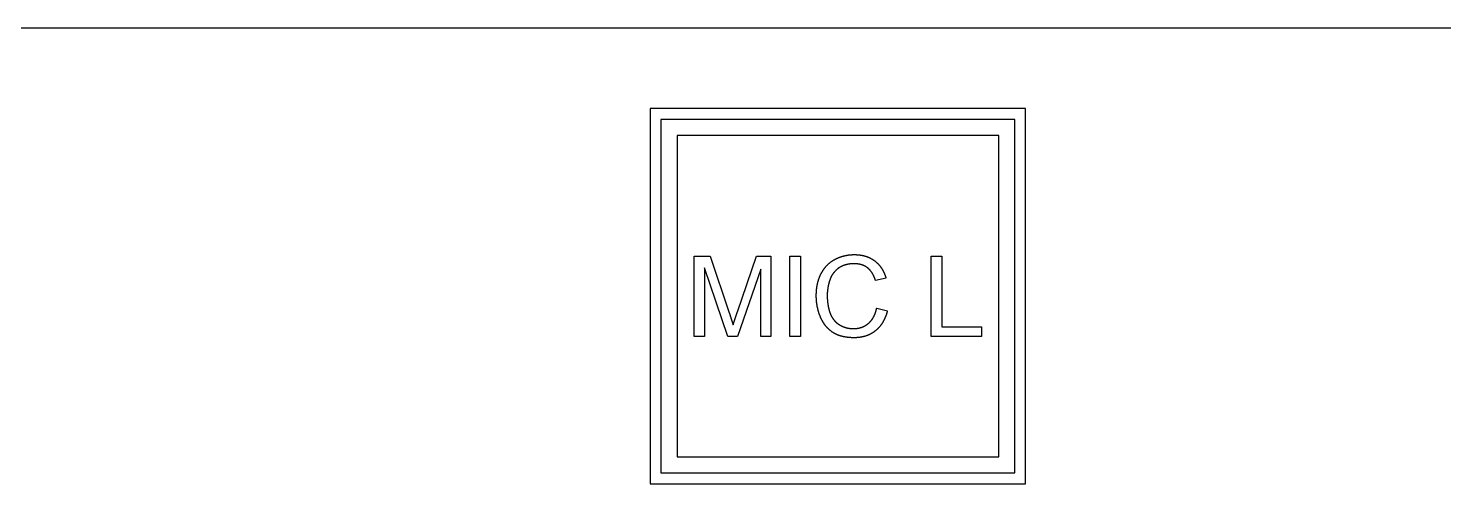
# Model space of a CAD drawing. Extents: x -115 to 95, y -60 to 60.
# Drawn here: x -30.2 to 22.6, y 43 to 60 of the extents above; entities that cross this region are included whole.
import ezdxf

# ---------------------------------------------------------------- set-up
doc = ezdxf.new("R2010")
doc.units = 0
doc.layers.add('CUT', color=1, linetype='Continuous')
doc.layers.add('ENGRAVE', color=5, linetype='Continuous')

msp = doc.modelspace()

# ---------------------------------------------------------------- linework, layer by layer
at = {"layer": 'CUT', "color": 1}
msp.add_lwpolyline([(83, 60), (-103, 60)], dxfattribs=at)
at = {"layer": 'ENGRAVE', "color": 5}
for points in [[(7, 57), (-7, 57), (-7, 43), (7, 43), (7, 57)], [(6.6, 56.6), (-6.6, 56.6), (-6.6, 43.4), (6.6, 43.4), (6.6, 56.6)]]:
    msp.add_lwpolyline(points, close=True, dxfattribs=at)
for points in [[(6, 56), (-6, 56)], [(-6, 56), (-6, 44)], [(6, 44), (6, 56)], [(-5.358, 48.5), (-5.358, 51.5)], [(-5.358, 51.5), (-4.761, 51.5)], [(-4.761, 51.5), (-4.051, 49.376)], [(-3.748, 49.413), (-3.03, 51.5)], [(-3.03, 51.5), (-2.496, 51.5)], [(-2.496, 51.5), (-2.496, 48.5)], [(-1.788, 48.5), (-1.788, 51.5)], [(-1.788, 51.5), (-1.391, 51.5)], [(-1.391, 51.5), (-1.391, 48.5)], [(-0.627, 50.839), (-0.621, 50.85), (-0.615, 50.861), (-0.61, 50.872), (-0.604, 50.883), (-0.597, 50.894), (-0.591, 50.905), (-0.585, 50.915), (-0.579, 50.926), (-0.572, 50.936), (-0.566, 50.947), (-0.559, 50.957), (-0.553, 50.967), (-0.546, 50.977), (-0.539, 50.987), (-0.532, 50.997), (-0.525, 51.007), (-0.518, 51.017), (-0.511, 51.026), (-0.504, 51.036), (-0.497, 51.045), (-0.489, 51.055), (-0.482, 51.064), (-0.475, 51.073), (-0.467, 51.083), (-0.459, 51.092), (-0.452, 51.101), (-0.444, 51.11), (-0.436, 51.118), (-0.428, 51.127), (-0.42, 51.136), (-0.412, 51.144), (-0.404, 51.153), (-0.396, 51.161), (-0.388, 51.169), (-0.38, 51.176), (-0.372, 51.184), (-0.364, 51.192), (-0.356, 51.199), (-0.347, 51.207), (-0.339, 51.214), (-0.331, 51.222), (-0.322, 51.229), (-0.313, 51.236), (-0.305, 51.243), (-0.296, 51.25), (-0.287, 51.257), (-0.279, 51.264), (-0.27, 51.271), (-0.261, 51.278), (-0.252, 51.284), (-0.242, 51.291), (-0.233, 51.297), (-0.224, 51.304), (-0.215, 51.31), (-0.205, 51.316), (-0.196, 51.323), (-0.186, 51.329), (-0.177, 51.335), (-0.167, 51.341), (-0.157, 51.346), (-0.147, 51.352), (-0.138, 51.358), (-0.128, 51.363), (-0.118, 51.369)], [(-0.118, 51.369), (-0.108, 51.374), (-0.097, 51.38), (-0.087, 51.385), (-0.077, 51.391), (-0.067, 51.396), (-0.056, 51.401), (-0.046, 51.406), (-0.036, 51.411), (-0.025, 51.416), (-0.015, 51.42), (-0.005, 51.425), (0.006, 51.43), (0.016, 51.434), (0.027, 51.438), (0.037, 51.443), (0.048, 51.447), (0.059, 51.451), (0.069, 51.455), (0.08, 51.459), (0.091, 51.463), (0.101, 51.467), (0.112, 51.471), (0.123, 51.474), (0.134, 51.478), (0.145, 51.481), (0.156, 51.485), (0.166, 51.488), (0.177, 51.491), (0.188, 51.494), (0.199, 51.497), (0.21, 51.5), (0.221, 51.503), (0.233, 51.506), (0.245, 51.509), (0.256, 51.512), (0.268, 51.515), (0.28, 51.517), (0.292, 51.52), (0.304, 51.522), (0.316, 51.524), (0.327, 51.526), (0.339, 51.529), (0.351, 51.531), (0.363, 51.533), (0.375, 51.534), (0.388, 51.536), (0.4, 51.538), (0.412, 51.539), (0.424, 51.541), (0.436, 51.542), (0.448, 51.543), (0.461, 51.544), (0.473, 51.546), (0.485, 51.546), (0.498, 51.547), (0.51, 51.548), (0.523, 51.549), (0.535, 51.549), (0.548, 51.55), (0.56, 51.55), (0.573, 51.551), (0.586, 51.551), (0.598, 51.551), (0.611, 51.551)], [(0.611, 51.551), (0.626, 51.551), (0.641, 51.551), (0.656, 51.551), (0.671, 51.55), (0.686, 51.55), (0.701, 51.549), (0.715, 51.548), (0.73, 51.547), (0.744, 51.546), (0.759, 51.545), (0.773, 51.543), (0.787, 51.542), (0.802, 51.54), (0.816, 51.538), (0.83, 51.536), (0.844, 51.534), (0.857, 51.532), (0.871, 51.53), (0.885, 51.528), (0.899, 51.525), (0.912, 51.522), (0.926, 51.52), (0.939, 51.517), (0.952, 51.514), (0.965, 51.51), (0.978, 51.507), (0.991, 51.504), (1.004, 51.5), (1.018, 51.496), (1.031, 51.492), (1.043, 51.488), (1.056, 51.484), (1.067, 51.48), (1.077, 51.477), (1.088, 51.473), (1.098, 51.469), (1.108, 51.465), (1.119, 51.461), (1.129, 51.457), (1.139, 51.453), (1.15, 51.448), (1.16, 51.444), (1.17, 51.439), (1.18, 51.435), (1.19, 51.43), (1.2, 51.425), (1.21, 51.42), (1.219, 51.415), (1.229, 51.41), (1.239, 51.405), (1.248, 51.4), (1.258, 51.394), (1.267, 51.389), (1.277, 51.383), (1.286, 51.377), (1.296, 51.372), (1.305, 51.366), (1.314, 51.36), (1.323, 51.354), (1.332, 51.348), (1.341, 51.341), (1.35, 51.335), (1.359, 51.328), (1.368, 51.322)], [(1.368, 51.322), (1.377, 51.315), (1.386, 51.308), (1.395, 51.301), (1.403, 51.294), (1.412, 51.287), (1.421, 51.28), (1.429, 51.273), (1.438, 51.266), (1.446, 51.258), (1.454, 51.251), (1.462, 51.243), (1.47, 51.235), (1.478, 51.228), (1.486, 51.22), (1.494, 51.212), (1.502, 51.204), (1.51, 51.196), (1.517, 51.188), (1.525, 51.18), (1.532, 51.171), (1.54, 51.163), (1.547, 51.155), (1.554, 51.146), (1.561, 51.137), (1.568, 51.129), (1.575, 51.12), (1.582, 51.111), (1.589, 51.102), (1.595, 51.093), (1.602, 51.084), (1.609, 51.075), (1.615, 51.066), (1.622, 51.055), (1.629, 51.045), (1.636, 51.034), (1.644, 51.023), (1.65, 51.012), (1.657, 51.001), (1.664, 50.99), (1.67, 50.978), (1.677, 50.967), (1.683, 50.956), (1.689, 50.944), (1.695, 50.932), (1.701, 50.921), (1.707, 50.909), (1.713, 50.897), (1.719, 50.885), (1.724, 50.872), (1.73, 50.86), (1.735, 50.848), (1.74, 50.835), (1.745, 50.823), (1.751, 50.81), (1.756, 50.797), (1.76, 50.784), (1.765, 50.771), (1.77, 50.758), (1.774, 50.745), (1.779, 50.732), (1.783, 50.718), (1.787, 50.705), (1.792, 50.691), (1.796, 50.677)], [(3.484, 48.5), (3.484, 51.5)], [(3.484, 51.5), (3.881, 51.5)], [(3.881, 51.5), (3.881, 48.854)], [(-4.108, 48.5), (-4.976, 51.054)], [(-4.976, 51.054), (-4.976, 48.5)], [(-2.878, 51.011), (-3.75, 48.5)], [(-2.878, 48.5), (-2.878, 51.011)], [(-0.805, 50.023), (-0.805, 50.038), (-0.805, 50.054), (-0.805, 50.07), (-0.804, 50.086), (-0.804, 50.102), (-0.803, 50.117), (-0.803, 50.133), (-0.802, 50.148), (-0.801, 50.163), (-0.8, 50.179), (-0.799, 50.194), (-0.798, 50.209), (-0.797, 50.224), (-0.795, 50.239), (-0.794, 50.254), (-0.792, 50.269), (-0.79, 50.284), (-0.789, 50.299), (-0.787, 50.313), (-0.785, 50.328), (-0.782, 50.342), (-0.78, 50.357), (-0.778, 50.371), (-0.775, 50.386), (-0.773, 50.4), (-0.77, 50.414), (-0.768, 50.428), (-0.765, 50.442), (-0.762, 50.457), (-0.759, 50.471), (-0.755, 50.485), (-0.752, 50.498), (-0.749, 50.51), (-0.746, 50.521), (-0.744, 50.532), (-0.741, 50.543), (-0.738, 50.554), (-0.735, 50.565), (-0.731, 50.577), (-0.728, 50.588), (-0.725, 50.599), (-0.721, 50.61), (-0.718, 50.621), (-0.714, 50.632), (-0.71, 50.642), (-0.707, 50.653), (-0.703, 50.664), (-0.699, 50.675), (-0.695, 50.685), (-0.691, 50.696), (-0.687, 50.706), (-0.683, 50.717), (-0.679, 50.727), (-0.674, 50.738), (-0.67, 50.748), (-0.665, 50.758), (-0.661, 50.769), (-0.656, 50.779), (-0.652, 50.789), (-0.647, 50.799), (-0.642, 50.809), (-0.637, 50.819), (-0.632, 50.829), (-0.627, 50.839)], [(0.024, 51.046), (0.017, 51.041), (0.01, 51.035), (0.003, 51.03), (-0.004, 51.025), (-0.011, 51.02), (-0.018, 51.014), (-0.025, 51.009), (-0.031, 51.003), (-0.038, 50.998), (-0.044, 50.992), (-0.051, 50.987), (-0.057, 50.981), (-0.063, 50.975), (-0.069, 50.969), (-0.076, 50.963), (-0.082, 50.958), (-0.088, 50.952), (-0.094, 50.946), (-0.099, 50.939), (-0.105, 50.933), (-0.111, 50.927), (-0.117, 50.921), (-0.122, 50.915), (-0.128, 50.908), (-0.134, 50.902), (-0.139, 50.895), (-0.144, 50.889), (-0.15, 50.882), (-0.155, 50.876), (-0.16, 50.869), (-0.165, 50.862), (-0.17, 50.856), (-0.175, 50.849), (-0.181, 50.841), (-0.186, 50.834), (-0.191, 50.827), (-0.196, 50.82), (-0.2, 50.812), (-0.205, 50.805), (-0.21, 50.797), (-0.214, 50.79), (-0.219, 50.782), (-0.224, 50.774), (-0.228, 50.767), (-0.232, 50.759), (-0.237, 50.751), (-0.241, 50.743), (-0.245, 50.735), (-0.249, 50.727), (-0.253, 50.719), (-0.257, 50.711), (-0.261, 50.703), (-0.265, 50.694), (-0.268, 50.686), (-0.272, 50.678), (-0.276, 50.669), (-0.279, 50.661), (-0.283, 50.652), (-0.286, 50.644), (-0.289, 50.635), (-0.293, 50.626), (-0.296, 50.617), (-0.299, 50.608), (-0.302, 50.6)], [(0.603, 51.211), (0.591, 51.211), (0.579, 51.211), (0.567, 51.211), (0.556, 51.211), (0.544, 51.21), (0.533, 51.21), (0.521, 51.209), (0.51, 51.208), (0.499, 51.208), (0.488, 51.207), (0.477, 51.206), (0.465, 51.204), (0.454, 51.203), (0.444, 51.202), (0.433, 51.201), (0.422, 51.199), (0.411, 51.197), (0.4, 51.196), (0.39, 51.194), (0.379, 51.192), (0.369, 51.19), (0.358, 51.188), (0.348, 51.186), (0.338, 51.184), (0.328, 51.181), (0.318, 51.179), (0.307, 51.176), (0.297, 51.173), (0.287, 51.171), (0.277, 51.168), (0.267, 51.165), (0.258, 51.162), (0.249, 51.159), (0.241, 51.156), (0.234, 51.154), (0.226, 51.151), (0.218, 51.148), (0.211, 51.145), (0.203, 51.142), (0.195, 51.139), (0.187, 51.136), (0.18, 51.133), (0.172, 51.13), (0.165, 51.126), (0.157, 51.123), (0.15, 51.119), (0.142, 51.116), (0.135, 51.112), (0.128, 51.109), (0.12, 51.105), (0.113, 51.101), (0.106, 51.097), (0.099, 51.093), (0.092, 51.089), (0.085, 51.085), (0.078, 51.081), (0.071, 51.077), (0.064, 51.073), (0.057, 51.068), (0.05, 51.064), (0.044, 51.059), (0.037, 51.055), (0.03, 51.05), (0.024, 51.046)], [(1.102, 51.062), (1.096, 51.066), (1.091, 51.07), (1.085, 51.074), (1.079, 51.078), (1.073, 51.082), (1.068, 51.086), (1.062, 51.09), (1.056, 51.094), (1.05, 51.098), (1.044, 51.101), (1.038, 51.105), (1.032, 51.108), (1.026, 51.112), (1.019, 51.115), (1.013, 51.119), (1.007, 51.122), (1.001, 51.125), (0.994, 51.128), (0.988, 51.132), (0.982, 51.135), (0.975, 51.138), (0.969, 51.141), (0.962, 51.143), (0.956, 51.146), (0.949, 51.149), (0.942, 51.152), (0.935, 51.154), (0.929, 51.157), (0.922, 51.159), (0.916, 51.162), (0.909, 51.164), (0.901, 51.167), (0.894, 51.169), (0.885, 51.172), (0.876, 51.175), (0.867, 51.177), (0.859, 51.18), (0.85, 51.182), (0.841, 51.184), (0.833, 51.186), (0.824, 51.188), (0.815, 51.19), (0.806, 51.192), (0.797, 51.194), (0.787, 51.196), (0.778, 51.197), (0.769, 51.199), (0.76, 51.2), (0.75, 51.202), (0.741, 51.203), (0.731, 51.204), (0.722, 51.205), (0.712, 51.206), (0.703, 51.207), (0.693, 51.208), (0.683, 51.209), (0.673, 51.209), (0.663, 51.21), (0.653, 51.21), (0.643, 51.211), (0.633, 51.211), (0.623, 51.211), (0.613, 51.211), (0.603, 51.211)], [(1.405, 50.585), (1.401, 50.597), (1.397, 50.609), (1.393, 50.62), (1.389, 50.632), (1.385, 50.643), (1.381, 50.654), (1.377, 50.666), (1.373, 50.677), (1.368, 50.687), (1.364, 50.698), (1.359, 50.709), (1.355, 50.719), (1.35, 50.73), (1.346, 50.74), (1.341, 50.75), (1.336, 50.76), (1.332, 50.77), (1.327, 50.78), (1.322, 50.79), (1.317, 50.799), (1.312, 50.809), (1.307, 50.818), (1.301, 50.828), (1.296, 50.837), (1.291, 50.845), (1.286, 50.854), (1.28, 50.863), (1.275, 50.872), (1.269, 50.881), (1.263, 50.89), (1.257, 50.898), (1.252, 50.905), (1.247, 50.912), (1.243, 50.918), (1.239, 50.923), (1.235, 50.928), (1.231, 50.934), (1.227, 50.939), (1.222, 50.945), (1.218, 50.95), (1.213, 50.956), (1.209, 50.961), (1.204, 50.966), (1.2, 50.971), (1.195, 50.977), (1.19, 50.982), (1.186, 50.987), (1.181, 50.992), (1.176, 50.996), (1.172, 51.001), (1.167, 51.006), (1.162, 51.011), (1.157, 51.015), (1.152, 51.02), (1.148, 51.024), (1.143, 51.029), (1.138, 51.033), (1.133, 51.037), (1.128, 51.042), (1.123, 51.046), (1.117, 51.05), (1.112, 51.054), (1.107, 51.058), (1.102, 51.062)], [(-0.302, 50.6), (-0.305, 50.591), (-0.308, 50.582), (-0.31, 50.574), (-0.313, 50.565), (-0.316, 50.556), (-0.319, 50.548), (-0.321, 50.539), (-0.324, 50.53), (-0.326, 50.521), (-0.329, 50.513), (-0.331, 50.504), (-0.334, 50.495), (-0.336, 50.486), (-0.338, 50.478), (-0.341, 50.469), (-0.343, 50.46), (-0.345, 50.451), (-0.347, 50.442), (-0.349, 50.434), (-0.351, 50.425), (-0.353, 50.416), (-0.355, 50.407), (-0.357, 50.398), (-0.359, 50.389), (-0.361, 50.38), (-0.363, 50.372), (-0.364, 50.363), (-0.366, 50.354), (-0.368, 50.345), (-0.369, 50.336), (-0.371, 50.327), (-0.372, 50.318), (-0.374, 50.309), (-0.375, 50.3), (-0.376, 50.291), (-0.378, 50.282), (-0.379, 50.273), (-0.38, 50.264), (-0.381, 50.255), (-0.383, 50.246), (-0.384, 50.236), (-0.385, 50.227), (-0.386, 50.218), (-0.387, 50.209), (-0.388, 50.2), (-0.388, 50.191), (-0.389, 50.182), (-0.39, 50.172), (-0.391, 50.163), (-0.391, 50.154), (-0.392, 50.145), (-0.393, 50.136), (-0.393, 50.127), (-0.394, 50.117), (-0.394, 50.108), (-0.394, 50.099), (-0.395, 50.09), (-0.395, 50.08), (-0.395, 50.071), (-0.396, 50.062), (-0.396, 50.052), (-0.396, 50.043), (-0.396, 50.034), (-0.396, 50.025)], [(1.796, 50.677), (1.405, 50.585)], [(-0.648, 49.218), (-0.652, 49.23), (-0.657, 49.241), (-0.662, 49.253), (-0.666, 49.264), (-0.671, 49.275), (-0.675, 49.287), (-0.679, 49.299), (-0.684, 49.31), (-0.688, 49.322), (-0.692, 49.333), (-0.696, 49.345), (-0.7, 49.357), (-0.704, 49.368), (-0.708, 49.38), (-0.711, 49.392), (-0.715, 49.404), (-0.719, 49.415), (-0.722, 49.427), (-0.725, 49.439), (-0.729, 49.451), (-0.732, 49.463), (-0.735, 49.475), (-0.739, 49.487), (-0.742, 49.499), (-0.745, 49.511), (-0.748, 49.523), (-0.75, 49.535), (-0.753, 49.547), (-0.756, 49.559), (-0.759, 49.571), (-0.761, 49.583), (-0.764, 49.595), (-0.766, 49.608), (-0.769, 49.621), (-0.771, 49.634), (-0.773, 49.647), (-0.776, 49.66), (-0.778, 49.673), (-0.78, 49.686), (-0.782, 49.699), (-0.784, 49.712), (-0.786, 49.726), (-0.787, 49.739), (-0.789, 49.752), (-0.791, 49.765), (-0.792, 49.779), (-0.794, 49.792), (-0.795, 49.805), (-0.796, 49.819), (-0.797, 49.832), (-0.798, 49.845), (-0.799, 49.859), (-0.8, 49.872), (-0.801, 49.886), (-0.802, 49.899), (-0.803, 49.913), (-0.803, 49.927), (-0.804, 49.94), (-0.804, 49.954), (-0.805, 49.968), (-0.805, 49.981), (-0.805, 49.995), (-0.805, 50.009), (-0.805, 50.023)], [(-0.396, 50.025), (-0.396, 50.011), (-0.396, 49.998), (-0.396, 49.985), (-0.395, 49.972), (-0.395, 49.959), (-0.395, 49.946), (-0.394, 49.933), (-0.394, 49.92), (-0.393, 49.907), (-0.393, 49.895), (-0.392, 49.882), (-0.391, 49.869), (-0.39, 49.857), (-0.389, 49.844), (-0.389, 49.832), (-0.387, 49.82), (-0.386, 49.807), (-0.385, 49.795), (-0.384, 49.783), (-0.383, 49.771), (-0.381, 49.759), (-0.38, 49.747), (-0.378, 49.735), (-0.377, 49.723), (-0.375, 49.711), (-0.374, 49.699), (-0.372, 49.688), (-0.37, 49.676), (-0.368, 49.664), (-0.366, 49.652), (-0.364, 49.64), (-0.362, 49.63), (-0.36, 49.62), (-0.358, 49.611), (-0.357, 49.602), (-0.355, 49.593), (-0.353, 49.584), (-0.351, 49.575), (-0.349, 49.566), (-0.347, 49.557), (-0.345, 49.549), (-0.343, 49.54), (-0.341, 49.531), (-0.338, 49.522), (-0.336, 49.514), (-0.334, 49.505), (-0.332, 49.496), (-0.329, 49.488), (-0.327, 49.479), (-0.324, 49.471), (-0.322, 49.462), (-0.319, 49.454), (-0.317, 49.445), (-0.314, 49.437), (-0.311, 49.429), (-0.309, 49.42), (-0.306, 49.412), (-0.303, 49.404), (-0.3, 49.396), (-0.297, 49.388), (-0.294, 49.379), (-0.292, 49.371), (-0.288, 49.363), (-0.285, 49.355)], [(-4.051, 49.376), (-4.047, 49.364), (-4.043, 49.351), (-4.039, 49.339), (-4.035, 49.327), (-4.031, 49.315), (-4.027, 49.304), (-4.023, 49.292), (-4.019, 49.281), (-4.016, 49.269), (-4.012, 49.258), (-4.008, 49.247), (-4.005, 49.236), (-4.001, 49.225), (-3.998, 49.215), (-3.994, 49.204), (-3.991, 49.194), (-3.988, 49.184), (-3.984, 49.173), (-3.981, 49.163), (-3.978, 49.154), (-3.975, 49.144), (-3.972, 49.134), (-3.969, 49.125), (-3.966, 49.115), (-3.963, 49.106), (-3.96, 49.097), (-3.957, 49.089), (-3.954, 49.079), (-3.951, 49.07), (-3.948, 49.061), (-3.945, 49.052), (-3.943, 49.045), (-3.941, 49.04), (-3.94, 49.036), (-3.939, 49.033), (-3.938, 49.029), (-3.937, 49.026), (-3.936, 49.022), (-3.934, 49.018), (-3.933, 49.014), (-3.932, 49.01), (-3.931, 49.006), (-3.93, 49.003), (-3.928, 48.999), (-3.927, 48.995), (-3.926, 48.992), (-3.925, 48.988), (-3.924, 48.985), (-3.923, 48.981), (-3.922, 48.977), (-3.921, 48.974), (-3.92, 48.971), (-3.918, 48.967), (-3.917, 48.964), (-3.916, 48.96), (-3.915, 48.957), (-3.914, 48.954), (-3.913, 48.951), (-3.912, 48.947), (-3.911, 48.944), (-3.91, 48.941), (-3.909, 48.938), (-3.909, 48.935), (-3.908, 48.932)], [(-3.908, 48.932), (-3.906, 48.935), (-3.905, 48.939), (-3.904, 48.942), (-3.903, 48.946), (-3.902, 48.95), (-3.901, 48.953), (-3.9, 48.957), (-3.899, 48.961), (-3.897, 48.964), (-3.896, 48.968), (-3.895, 48.972), (-3.894, 48.976), (-3.892, 48.98), (-3.891, 48.984), (-3.89, 48.988), (-3.889, 48.992), (-3.887, 48.996), (-3.886, 49), (-3.885, 49.004), (-3.883, 49.008), (-3.882, 49.012), (-3.881, 49.016), (-3.879, 49.02), (-3.878, 49.025), (-3.876, 49.029), (-3.875, 49.034), (-3.874, 49.038), (-3.872, 49.042), (-3.871, 49.046), (-3.87, 49.05), (-3.868, 49.054), (-3.866, 49.06), (-3.864, 49.068), (-3.861, 49.077), (-3.858, 49.087), (-3.854, 49.097), (-3.851, 49.107), (-3.848, 49.116), (-3.845, 49.126), (-3.841, 49.136), (-3.838, 49.146), (-3.835, 49.156), (-3.831, 49.166), (-3.828, 49.177), (-3.824, 49.187), (-3.821, 49.198), (-3.817, 49.209), (-3.813, 49.22), (-3.81, 49.231), (-3.806, 49.242), (-3.802, 49.253), (-3.798, 49.265), (-3.794, 49.276), (-3.79, 49.288), (-3.786, 49.3), (-3.782, 49.312), (-3.778, 49.324), (-3.774, 49.336), (-3.77, 49.349), (-3.765, 49.361), (-3.761, 49.374), (-3.757, 49.387), (-3.752, 49.4), (-3.748, 49.413)], [(-0.185, 48.645), (-0.194, 48.651), (-0.203, 48.657), (-0.212, 48.663), (-0.22, 48.669), (-0.229, 48.675), (-0.238, 48.682), (-0.246, 48.688), (-0.255, 48.694), (-0.263, 48.701), (-0.271, 48.708), (-0.279, 48.714), (-0.288, 48.721), (-0.296, 48.728), (-0.304, 48.735), (-0.312, 48.741), (-0.32, 48.748), (-0.328, 48.756), (-0.336, 48.763), (-0.343, 48.77), (-0.351, 48.777), (-0.359, 48.785), (-0.366, 48.792), (-0.374, 48.8), (-0.381, 48.807), (-0.389, 48.815), (-0.396, 48.823), (-0.403, 48.831), (-0.41, 48.839), (-0.417, 48.847), (-0.424, 48.854), (-0.431, 48.863), (-0.439, 48.871), (-0.446, 48.88), (-0.454, 48.89), (-0.461, 48.899), (-0.469, 48.909), (-0.477, 48.919), (-0.484, 48.929), (-0.491, 48.939), (-0.498, 48.949), (-0.506, 48.959), (-0.513, 48.969), (-0.52, 48.979), (-0.526, 48.99), (-0.533, 49), (-0.54, 49.011), (-0.547, 49.022), (-0.553, 49.032), (-0.56, 49.043), (-0.566, 49.054), (-0.572, 49.065), (-0.579, 49.077), (-0.585, 49.088), (-0.591, 49.099), (-0.597, 49.111), (-0.603, 49.122), (-0.609, 49.134), (-0.615, 49.146), (-0.62, 49.158), (-0.626, 49.17), (-0.631, 49.182), (-0.637, 49.194), (-0.642, 49.206), (-0.648, 49.218)], [(-0.285, 49.355), (-0.282, 49.346), (-0.278, 49.337), (-0.274, 49.328), (-0.27, 49.319), (-0.266, 49.309), (-0.262, 49.301), (-0.258, 49.292), (-0.254, 49.283), (-0.249, 49.274), (-0.245, 49.266), (-0.241, 49.257), (-0.236, 49.249), (-0.232, 49.24), (-0.227, 49.232), (-0.222, 49.224), (-0.218, 49.215), (-0.213, 49.207), (-0.208, 49.199), (-0.203, 49.191), (-0.198, 49.184), (-0.193, 49.176), (-0.188, 49.168), (-0.183, 49.16), (-0.177, 49.153), (-0.172, 49.145), (-0.167, 49.138), (-0.161, 49.131), (-0.156, 49.123), (-0.15, 49.116), (-0.144, 49.109), (-0.138, 49.102), (-0.133, 49.095), (-0.127, 49.089), (-0.122, 49.083), (-0.117, 49.077), (-0.111, 49.071), (-0.106, 49.065), (-0.1, 49.059), (-0.095, 49.054), (-0.089, 49.048), (-0.083, 49.042), (-0.078, 49.037), (-0.072, 49.031), (-0.066, 49.026), (-0.06, 49.02), (-0.054, 49.015), (-0.048, 49.01), (-0.042, 49.005), (-0.036, 48.999), (-0.03, 48.994), (-0.023, 48.989), (-0.017, 48.984), (-0.011, 48.979), (-0.004, 48.975), (0.002, 48.97), (0.008, 48.965), (0.015, 48.96), (0.022, 48.956), (0.028, 48.951), (0.035, 48.947), (0.042, 48.943), (0.049, 48.938), (0.056, 48.934), (0.062, 48.93)], [(1.137, 48.981), (1.143, 48.986), (1.149, 48.992), (1.155, 48.997), (1.162, 49.002), (1.168, 49.008), (1.174, 49.014), (1.18, 49.019), (1.186, 49.025), (1.191, 49.031), (1.197, 49.037), (1.203, 49.043), (1.209, 49.049), (1.214, 49.055), (1.22, 49.061), (1.225, 49.068), (1.231, 49.074), (1.236, 49.08), (1.241, 49.087), (1.247, 49.093), (1.252, 49.1), (1.257, 49.107), (1.262, 49.113), (1.267, 49.12), (1.272, 49.127), (1.277, 49.134), (1.282, 49.141), (1.287, 49.148), (1.292, 49.155), (1.296, 49.162), (1.301, 49.169), (1.305, 49.177), (1.31, 49.185), (1.316, 49.194), (1.321, 49.203), (1.327, 49.214), (1.333, 49.224), (1.339, 49.234), (1.344, 49.245), (1.349, 49.255), (1.354, 49.265), (1.359, 49.276), (1.364, 49.287), (1.369, 49.298), (1.374, 49.309), (1.378, 49.32), (1.383, 49.331), (1.388, 49.342), (1.392, 49.353), (1.396, 49.365), (1.4, 49.377), (1.405, 49.388), (1.409, 49.4), (1.413, 49.412), (1.416, 49.424), (1.42, 49.437), (1.424, 49.449), (1.427, 49.461), (1.431, 49.474), (1.434, 49.487), (1.438, 49.499), (1.441, 49.512), (1.444, 49.526), (1.447, 49.539), (1.45, 49.552)], [(1.847, 49.452), (1.842, 49.435), (1.838, 49.418), (1.833, 49.402), (1.829, 49.386), (1.824, 49.369), (1.819, 49.353), (1.814, 49.337), (1.809, 49.322), (1.804, 49.306), (1.798, 49.291), (1.793, 49.275), (1.787, 49.26), (1.781, 49.245), (1.775, 49.23), (1.769, 49.215), (1.763, 49.201), (1.757, 49.186), (1.751, 49.172), (1.744, 49.157), (1.738, 49.143), (1.731, 49.129), (1.724, 49.115), (1.717, 49.102), (1.71, 49.088), (1.703, 49.075), (1.696, 49.062), (1.688, 49.048), (1.681, 49.035), (1.673, 49.022), (1.665, 49.009), (1.657, 48.996), (1.649, 48.984), (1.642, 48.974), (1.636, 48.963), (1.629, 48.954), (1.622, 48.944), (1.615, 48.935), (1.608, 48.925), (1.601, 48.915), (1.594, 48.906), (1.587, 48.896), (1.579, 48.887), (1.572, 48.878), (1.564, 48.868), (1.557, 48.859), (1.549, 48.85), (1.541, 48.842), (1.533, 48.833), (1.525, 48.824), (1.517, 48.815), (1.509, 48.807), (1.501, 48.799), (1.493, 48.79), (1.484, 48.782), (1.476, 48.774), (1.468, 48.766), (1.459, 48.758), (1.45, 48.75), (1.442, 48.742), (1.433, 48.734), (1.424, 48.727), (1.415, 48.719), (1.406, 48.712), (1.397, 48.705)], [(1.45, 49.552), (1.847, 49.452)], [(0.605, 48.449), (0.588, 48.449), (0.57, 48.449), (0.553, 48.449), (0.536, 48.45), (0.519, 48.45), (0.503, 48.451), (0.486, 48.452), (0.47, 48.453), (0.453, 48.454), (0.437, 48.455), (0.421, 48.456), (0.405, 48.458), (0.389, 48.459), (0.373, 48.461), (0.358, 48.463), (0.342, 48.465), (0.327, 48.467), (0.311, 48.469), (0.296, 48.472), (0.281, 48.474), (0.266, 48.477), (0.251, 48.479), (0.236, 48.482), (0.222, 48.485), (0.207, 48.488), (0.193, 48.491), (0.179, 48.495), (0.164, 48.498), (0.15, 48.502), (0.135, 48.506), (0.121, 48.51), (0.109, 48.513), (0.097, 48.516), (0.087, 48.52), (0.078, 48.523), (0.068, 48.526), (0.059, 48.529), (0.049, 48.532), (0.039, 48.536), (0.029, 48.539), (0.019, 48.543), (0.01, 48.547), (0, 48.55), (-0.009, 48.554), (-0.019, 48.558), (-0.028, 48.562), (-0.037, 48.566), (-0.046, 48.57), (-0.056, 48.574), (-0.065, 48.579), (-0.074, 48.583), (-0.083, 48.587), (-0.092, 48.592), (-0.1, 48.596), (-0.109, 48.601), (-0.118, 48.606), (-0.127, 48.61), (-0.135, 48.615), (-0.144, 48.62), (-0.152, 48.625), (-0.16, 48.63), (-0.169, 48.635), (-0.177, 48.64), (-0.185, 48.645)], [(0.062, 48.93), (0.07, 48.925), (0.077, 48.921), (0.085, 48.917), (0.092, 48.913), (0.099, 48.909), (0.107, 48.904), (0.114, 48.901), (0.122, 48.897), (0.129, 48.893), (0.137, 48.889), (0.144, 48.885), (0.152, 48.882), (0.16, 48.878), (0.167, 48.875), (0.175, 48.871), (0.183, 48.868), (0.19, 48.865), (0.198, 48.861), (0.206, 48.858), (0.213, 48.855), (0.221, 48.852), (0.229, 48.849), (0.237, 48.846), (0.244, 48.844), (0.252, 48.841), (0.26, 48.838), (0.268, 48.836), (0.276, 48.833), (0.284, 48.831), (0.292, 48.828), (0.3, 48.826), (0.308, 48.824), (0.316, 48.822), (0.324, 48.82), (0.332, 48.818), (0.34, 48.816), (0.348, 48.814), (0.356, 48.812), (0.364, 48.81), (0.372, 48.808), (0.38, 48.807), (0.388, 48.805), (0.396, 48.804), (0.404, 48.802), (0.413, 48.801), (0.421, 48.8), (0.429, 48.798), (0.437, 48.797), (0.446, 48.796), (0.454, 48.795), (0.462, 48.794), (0.471, 48.794), (0.479, 48.793), (0.487, 48.792), (0.496, 48.791), (0.504, 48.791), (0.512, 48.79), (0.521, 48.79), (0.529, 48.789), (0.538, 48.789), (0.546, 48.789), (0.555, 48.789), (0.563, 48.789), (0.572, 48.789)], [(0.572, 48.789), (0.583, 48.789), (0.594, 48.789), (0.605, 48.789), (0.615, 48.789), (0.626, 48.79), (0.637, 48.79), (0.647, 48.791), (0.658, 48.792), (0.668, 48.793), (0.679, 48.794), (0.689, 48.795), (0.7, 48.796), (0.71, 48.797), (0.72, 48.799), (0.73, 48.8), (0.74, 48.802), (0.75, 48.804), (0.76, 48.805), (0.77, 48.807), (0.78, 48.809), (0.79, 48.811), (0.8, 48.814), (0.81, 48.816), (0.819, 48.818), (0.829, 48.821), (0.838, 48.824), (0.848, 48.826), (0.857, 48.829), (0.867, 48.832), (0.876, 48.835), (0.886, 48.839), (0.894, 48.842), (0.903, 48.845), (0.911, 48.848), (0.919, 48.851), (0.927, 48.854), (0.935, 48.858), (0.943, 48.861), (0.951, 48.865), (0.959, 48.868), (0.967, 48.872), (0.975, 48.876), (0.983, 48.88), (0.991, 48.884), (0.998, 48.888), (1.006, 48.892), (1.014, 48.896), (1.021, 48.901), (1.029, 48.905), (1.036, 48.909), (1.044, 48.914), (1.051, 48.919), (1.059, 48.923), (1.066, 48.928), (1.073, 48.933), (1.081, 48.938), (1.088, 48.943), (1.095, 48.948), (1.102, 48.953), (1.109, 48.959), (1.116, 48.964), (1.123, 48.97), (1.13, 48.975), (1.137, 48.981)], [(1.397, 48.705), (1.387, 48.697), (1.378, 48.69), (1.368, 48.683), (1.358, 48.676), (1.349, 48.669), (1.339, 48.662), (1.329, 48.655), (1.319, 48.648), (1.309, 48.642), (1.299, 48.635), (1.289, 48.629), (1.279, 48.623), (1.268, 48.617), (1.258, 48.611), (1.248, 48.605), (1.237, 48.599), (1.227, 48.593), (1.216, 48.588), (1.206, 48.582), (1.195, 48.577), (1.184, 48.572), (1.174, 48.567), (1.163, 48.561), (1.152, 48.557), (1.141, 48.552), (1.13, 48.547), (1.119, 48.542), (1.107, 48.538), (1.097, 48.534), (1.085, 48.53), (1.074, 48.525), (1.062, 48.521), (1.05, 48.517), (1.036, 48.513), (1.023, 48.508), (1.009, 48.504), (0.996, 48.5), (0.983, 48.497), (0.969, 48.493), (0.956, 48.49), (0.942, 48.486), (0.928, 48.483), (0.914, 48.48), (0.9, 48.477), (0.886, 48.474), (0.872, 48.472), (0.858, 48.469), (0.844, 48.467), (0.829, 48.465), (0.815, 48.463), (0.8, 48.461), (0.786, 48.459), (0.771, 48.457), (0.756, 48.456), (0.742, 48.455), (0.727, 48.453), (0.712, 48.452), (0.697, 48.451), (0.682, 48.451), (0.666, 48.45), (0.651, 48.45), (0.636, 48.449), (0.62, 48.449), (0.605, 48.449)], [(3.881, 48.854), (5.358, 48.854)], [(5.358, 48.854), (5.358, 48.5)], [(-4.976, 48.5), (-5.358, 48.5)], [(-3.75, 48.5), (-4.108, 48.5)], [(-2.496, 48.5), (-2.878, 48.5)], [(-1.391, 48.5), (-1.788, 48.5)], [(5.358, 48.5), (3.484, 48.5)], [(-6, 44), (6, 44)]]:
    msp.add_lwpolyline(points, dxfattribs=at)

doc.saveas('drawing.dxf')
